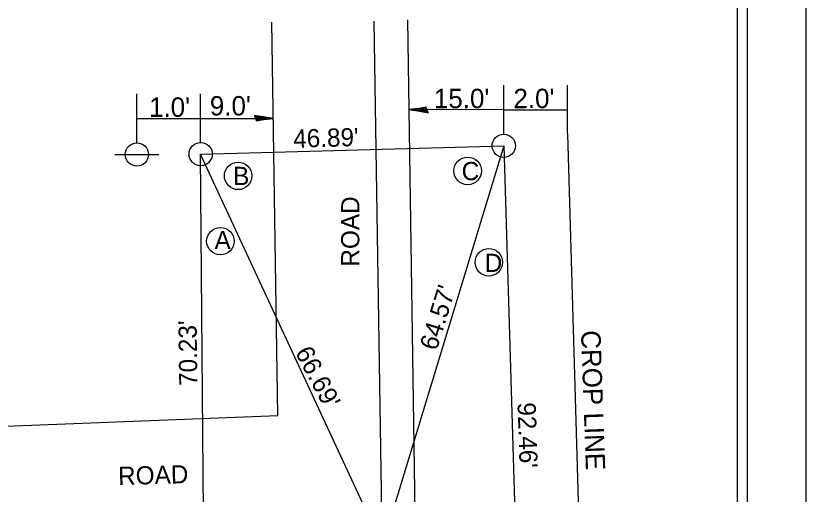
# Model space of a CAD drawing. Extents: x 777607.2 to 777685.3, y 2094784.8 to 2094820.4.
# Drawn here: x 777681.249 to 777685.323, y 2094801.689 to 2094804.153 of the extents above; entities that cross this region are included whole.
import ezdxf

# ---------------------------------------------------------------- set-up
doc = ezdxf.new("R2010")
doc.units = 0
for name, color, linetype in [('Level 2', 7, 'Continuous'), ('ROW_EX_Dimensions', 7, 'Continuous'), ('ROW_EX_Quarter Section Lines', 7, 'Continuous'), ('ROW_PR_Dimensions', 7, 'Continuous'), ('Sheets_General Details', 7, 'Continuous'), ('Topo_EOP', 7, 'Continuous'), ('Topo_Vegetation Line', 7, 'Continuous')]:
    doc.layers.add(name, color=color, linetype=linetype)

msp = doc.modelspace()

# ---------------------------------------------------------------- linework, layer by layer
at = {"layer": 'Level 2'}
msp.add_lwpolyline([(777676.8233, 2094796.841), (777685.3233, 2094796.841), (777685.3233, 2094807.841), (777676.8233, 2094807.841)], close=True, dxfattribs=at)
at = {"layer": 'ROW_EX_Dimensions'}
for p, q in [((777683.764, 2094803.5436), (777683.764, 2094803.7951)), ((777684.0927, 2094803.5452), (777684.0927, 2094803.7951)), ((777681.8729, 2094803.4989), (777681.8729, 2094803.7505)), ((777682.2016, 2094803.5006), (777682.2016, 2094803.7505)), ((777683.3259, 2094803.6759), (777683.276, 2094803.6697)), ((777683.276, 2094803.6697), (777683.3292, 2094803.6622)), ((777683.764, 2094803.6693), (777683.276, 2094803.6697)), ((777683.3637, 2094803.6771), (777683.3095, 2094803.6695)), ((777683.3095, 2094803.6695), (777683.3687, 2094803.6588)), ((777683.3648, 2094803.6817), (777683.3259, 2094803.6759)), ((777683.36, 2094803.6705), (777683.3351, 2094803.669)), ((777683.3351, 2094803.669), (777683.359, 2094803.6653)), ((777683.3687, 2094803.6588), (777683.36, 2094803.6705)), ((777683.3678, 2094803.668), (777683.3637, 2094803.6771)), ((777683.3678, 2094803.668), (777683.3648, 2094803.6817)), ((777683.3759, 2094803.6538), (777683.3678, 2094803.668)), ((777683.764, 2094803.6693), (777684.0927, 2094803.6693)), ((777681.8729, 2094803.6247), (777682.2016, 2094803.6247)), ((777682.2016, 2094803.6247), (777682.5766, 2094803.6244)), ((777682.5233, 2094803.632), (777682.4767, 2094803.6403)), ((777682.4767, 2094803.6403), (777682.4848, 2094803.6261)), ((777682.5431, 2094803.6246), (777682.4839, 2094803.6353)), ((777682.4839, 2094803.6353), (777682.4926, 2094803.6236)), ((777682.4848, 2094803.6261), (777682.4878, 2094803.6124)), ((777682.4848, 2094803.6261), (777682.4888, 2094803.6171)), ((777682.4888, 2094803.6171), (777682.5431, 2094803.6246)), ((777682.4926, 2094803.6236), (777682.5175, 2094803.6251)), ((777682.5175, 2094803.6251), (777682.4935, 2094803.6288)), ((777682.5766, 2094803.6244), (777682.5233, 2094803.632)), ((777682.5266, 2094803.6182), (777682.5766, 2094803.6244)), ((777683.3292, 2094803.6622), (777683.3759, 2094803.6538)), ((777682.4878, 2094803.6124), (777682.5266, 2094803.6182)), ((777682.2016, 2094803.4406), (777683.764, 2094803.4836)), ((777683.764, 2094803.4836), (777683.1383, 2094801.4244)), ((777683.764, 2094803.4836), (777683.8561, 2094800.403)), ((777682.2211, 2094801.0995), (777682.2016, 2094803.4406)), ((777683.1383, 2094801.4244), (777682.2016, 2094803.4406))]:
    msp.add_line(p, q, dxfattribs=at)
for centre in [(777683.5781, 2094803.354), (777682.3948, 2094803.3285), (777682.3034, 2094802.9922), (777683.6871, 2094802.8833)]:
    msp.add_circle(centre, 0.0709, dxfattribs=at)
at = {"layer": 'ROW_EX_Quarter Section Lines'}
msp.add_line((777683.1383, 2094801.4244), (777683.0966, 2094804.1262), dxfattribs=at)
at = {"layer": 'ROW_PR_Dimensions'}
for p, q in [((777681.7599, 2094803.4389), (777681.8729, 2094803.4389)), ((777681.8729, 2094803.4389), (777681.9859, 2094803.4389))]:
    msp.add_line(p, q, dxfattribs=at)
for centre in [(777683.764, 2094803.4836), (777681.8729, 2094803.4389), (777682.2016, 2094803.4406)]:
    msp.add_circle(centre, 0.06, dxfattribs=at)
at = {"layer": 'Sheets_General Details'}
for p, q in [((777685.0214, 2094797.0762), (777685.0214, 2094807.6059)), ((777684.9684, 2094797.1293), (777684.9684, 2094807.5528))]:
    msp.add_line(p, q, dxfattribs=at)
at = {"layer": 'Topo_EOP'}
for p, q in [((777682.6002, 2094802.0937), (777682.5689, 2094804.1208)), ((777683.3105, 2094801.4298), (777683.2689, 2094804.1316)), ((777680.5825, 2094802.016), (777682.6002, 2094802.0937))]:
    msp.add_line(p, q, dxfattribs=at)
at = {"layer": 'Topo_Vegetation Line'}
msp.add_line((777684.0927, 2094803.5452), (777684.1848, 2094800.403), dxfattribs=at)

# ---------------------------------------------------------------- texts
at = {"layer": 'ROW_EX_Dimensions'}
for s, height, rotation, p in [("15.0'", 0.1, 0.0699, (777683.4041, 2094803.677)), ("2.0'", 0.1, 0.0699, (777683.8141, 2094803.6772)), ("1.0'", 0.1, 0.0699, (777681.9356, 2094803.6325)), ("9.0'", 0.1, 0.0699, (777682.2491, 2094803.6393)), ("46.89'", 0.09375, 1.601, (777682.6799, 2094803.473)), ('ROAD', 0.09375, 90.0245, (777683.0196, 2094802.861)), ("64.57'", 0.09375, 72.8617, (777683.4182, 2094802.4244)), ("70.23'", 0.09375, 90.8006, (777682.185, 2094802.247)), ("66.69'", 0.09375, 297.8617, (777682.6863, 2094802.4196)), ("92.46'", 0.09375, 271.9094, (777683.835, 2094802.1601)), ('ROAD', 0.09375, 1.601, (777681.7773, 2094801.7356))]:
    msp.add_text(s, height=height, rotation=rotation, dxfattribs=at).set_placement(p)
for s, p in [('C', (777683.5473, 2094803.3064)), ('B', (777682.3689, 2094803.2814)), ('A', (777682.2731, 2094802.951)), ('D', (777683.6659, 2094802.8336))]:
    msp.add_text(s, height=0.0937, dxfattribs=at).set_placement(p)
at = {"layer": 'Topo_Vegetation Line'}
msp.add_text('CROP LINE', height=0.1, rotation=272.028, dxfattribs=at).set_placement((777684.1623, 2094802.5313))

doc.saveas('drawing.dxf')
